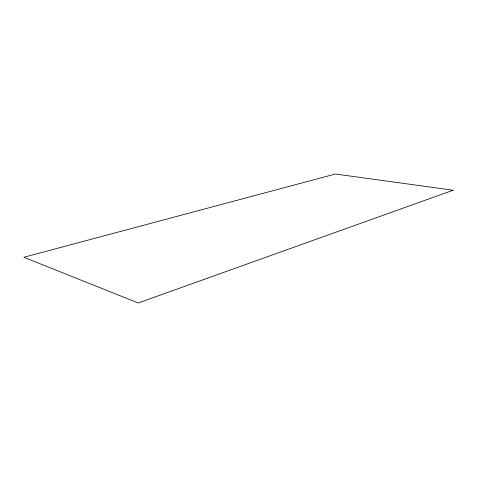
<?xml version="1.0" encoding="UTF-8"?>
<svg xmlns="http://www.w3.org/2000/svg" width="477" height="477" viewBox="0 0 477 477"><rect width="100%" height="100%" fill="white"/><g stroke="black" fill="none" stroke-linecap="round" stroke-linejoin="round"><path stroke-width="0.72" d="M453.15 190.222L138.235 302.984L23.85 257.276L335.385 174.016L453.15 190.222"/></g></svg>
